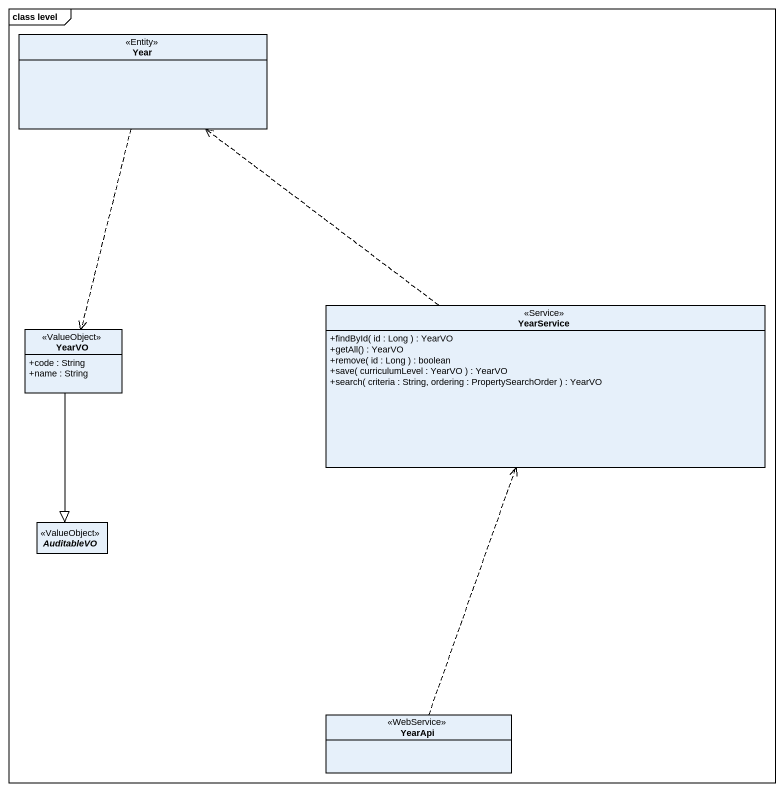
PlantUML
@startuml
mainframe class level
hide circle
hide empty members
skinparam classAttributeIconSize 0
class Year <<Entity>>
class YearVO <<ValueObject>> {
  +code : String
  +name : String
}
class YearService <<Service>> {
  +findById( id : Long ) : YearVO
  +getAll() : YearVO
  +remove( id : Long ) : boolean
  +save( curriculumLevel : YearVO ) : YearVO
  +search( criteria : String, ordering : PropertySearchOrder ) : YearVO
}
abstract class AuditableVO <<ValueObject>>
class YearApi <<WebService>>
Year ..> YearVO
YearVO --|> AuditableVO
YearService .up.> Year
YearApi .up.> YearService
@enduml
